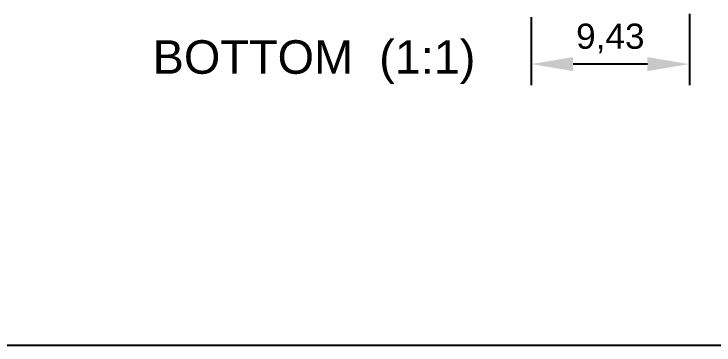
# Model space of a CAD drawing. Header units: millimetres. Extents: x -50 to 227, y -72 to 118.
# Drawn here: x -8.27 to 33.47, y -72 to -52.24 of the extents above; entities that cross this region are included whole.
import ezdxf

# ---------------------------------------------------------------- set-up
doc = ezdxf.new("R2010")
doc.units = ezdxf.units.MM
doc.layers.add('LABELS', color=7, linetype='Continuous')
doc.layers.add('SHEET_A4', color=7, linetype='Continuous')
doc.styles.get("Standard").update_dxf_attribs({"font": 'arial.ttf'})
doc.dimstyles.get("Standard").update_dxf_attribs({"dimtxt": 2.5, "dimasz": 2.5, "dimexe": 1.25, "dimexo": 0.625, "dimtad": 1, "dimcen": 2.5, "dimazin": 3, "dimtfac": 1, "dimtmove": 0, "dimatfit": 3})

# ---------------------------------------------------------------- blocks, each defined once
blk = doc.blocks.new('*D15')
at = {"color": 0, "lineweight": -2, "transparency": 16777216}
for p, q in [((22.57, -52.435), (22.57, -56.483)), ((32, -52.235), (32, -56.483)), ((29.5, -55.233), (25.07, -55.233))]:
    blk.add_line(p, q, dxfattribs=at)
at = {"color": 0, "transparency": 16777216}
for points in [[(25.07, -54.816), (25.07, -55.65), (22.57, -55.233)], [(29.5, -54.816), (29.5, -55.65), (32, -55.233)]]:
    blk.add_solid(points, dxfattribs=at)
at = {"layer": 'Defpoints', "color": 0, "transparency": 16777216}
for p in [(32, -51.61), (22.57, -51.81), (22.57, -55.233)]:
    blk.add_point(p, dxfattribs=at)
at = {"color": 0, "transparency": 16777216, "insert": (27.285, -53.707), "char_height": 1.5, "attachment_point": 5}
blk.add_mtext('9,43', dxfattribs=at)

msp = doc.modelspace()

# ---------------------------------------------------------------- linework, layer by layer
at = {"layer": 'SHEET_A4'}
msp.add_lwpolyline([(-50, -72), (227, -72), (227, 118), (-50, 118)], close=True, dxfattribs=at)

# ---------------------------------------------------------------- texts
at = {"layer": 'LABELS'}
msp.add_text('BOTTOM  (1:1)', height=2, dxfattribs=at).set_placement((0, -55.81))

# ---------------------------------------------------------------- dimensions: what is measured, and where the dimension line sits
dim = msp.add_linear_dim(base=(22.57, -55.233), p1=(32, -51.61), p2=(22.57, -51.81), dimstyle='Standard', override={"dimtxt": 1.5, "dimtxsty": 'Standard', "dimadec": 0, "dimazin": 0, "dimfxl": 1})
dim.commit()
dim.dimension.update_dxf_attribs({"geometry": '*D15', "text_midpoint": (27.285, -53.707)})

doc.saveas('drawing.dxf')
